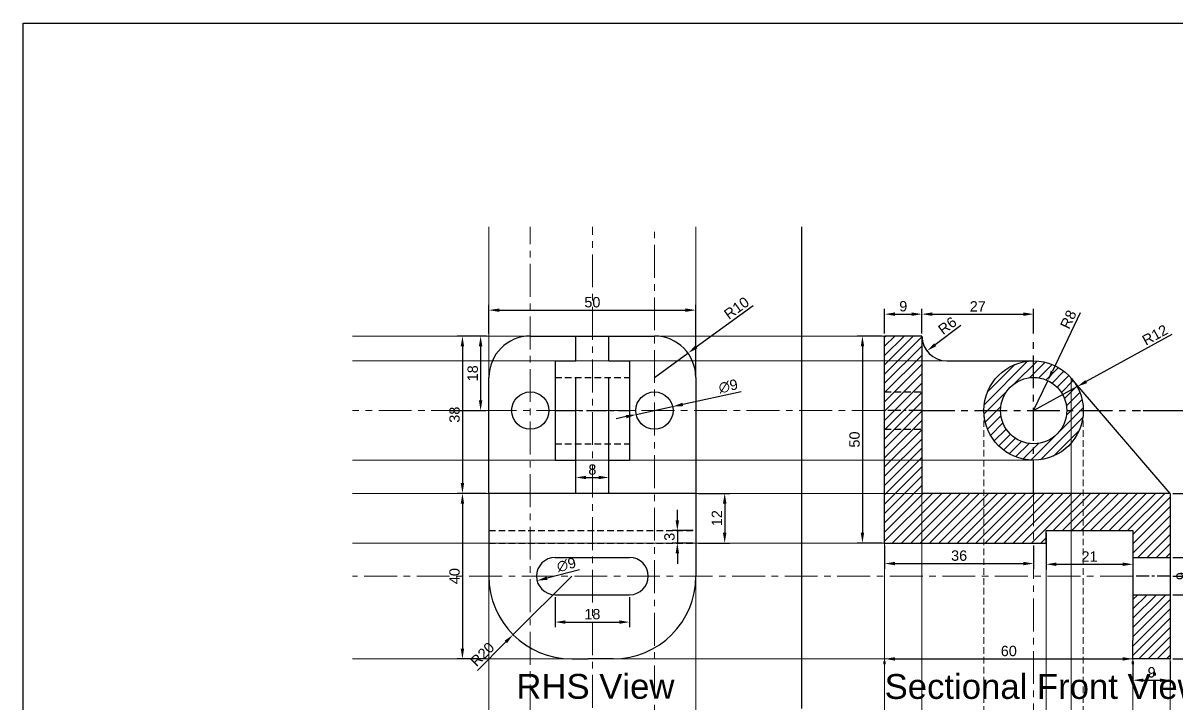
# Model space of a CAD drawing. Header units: millimetres. Extents: x -1 to 419, y 1 to 298.
# Drawn here: x -0.9 to 277.8, y 134 to 298.5 of the extents above; entities that cross this region are included whole.
import ezdxf

# ---------------------------------------------------------------- set-up
doc = ezdxf.new("R2010")
doc.units = ezdxf.units.MM
doc.header["$LTSCALE"] = 0.5
doc.linetypes.add('CENTER', pattern=[50.8, 31.75, -6.35, 6.35, -6.35])
doc.linetypes.add('HIDDEN', pattern=[9.525, 6.35, -3.175])
doc.styles.get("Standard").update_dxf_attribs({"font": 'Arial.ttf'})
doc.dimstyles.new('ISO-25', dxfattribs={"dimtxt": 2.5, "dimasz": 2.5, "dimexe": 1.25, "dimexo": 0.625, "dimtad": 1, "dimdec": 0, "dimtxsty": 'Standard', "dimcen": 2.5, "dimclrd": 3, "dimclre": 74, "dimclrt": 4, "dimadec": 0, "dimazin": 0, "dimtfac": 1, "dimtdec": 0, "dimtmove": 0, "dimatfit": 3, "dimfxl": 1, "dimlwd": 35, "dimlwe": 50, "dimarcsym": 0})

# ---------------------------------------------------------------- blocks, each defined once
blk = doc.blocks.new('*D1')
at = {"color": 74, "lineweight": 25, "ltscale": 0.5, "transparency": 16777216}
for p, q in [((206.61, 222.88), (200.62, 222.88)), ((206.61, 172.88), (200.62, 172.88))]:
    blk.add_line(p, q, dxfattribs=at)
at = {"color": 3, "lineweight": 25, "ltscale": 0.5, "transparency": 16777216}
blk.add_line((201.87, 220.38), (201.87, 175.38), dxfattribs=at)
at = {"color": 3, "ltscale": 0.5, "transparency": 16777216}
for points in [[(201.46, 220.38), (202.29, 220.38), (201.87, 222.88)], [(201.46, 175.38), (202.29, 175.38), (201.87, 172.88)]]:
    blk.add_solid(points, dxfattribs=at)
at = {"layer": 'Defpoints', "color": 0, "ltscale": 0.5, "transparency": 16777216}
for p in [(207.23, 222.88), (201.87, 172.88), (207.23, 172.88)]:
    blk.add_point(p, dxfattribs=at)
at = {"color": 4, "lineweight": 25, "ltscale": 0.5, "transparency": 16777216, "insert": (199.97, 197.88), "char_height": 2.5, "attachment_point": 5, "rotation": 90}
blk.add_mtext('50', dxfattribs=at)
blk = doc.blocks.new('*D2')
at = {"color": 74, "lineweight": 25, "ltscale": 0.5, "transparency": 16777216}
for p, q in [((207.23, 172.26), (207.23, 166.67)), ((243.23, 172.26), (243.23, 166.67))]:
    blk.add_line(p, q, dxfattribs=at)
at = {"color": 3, "lineweight": 25, "ltscale": 0.5, "transparency": 16777216}
blk.add_line((209.73, 167.92), (240.73, 167.92), dxfattribs=at)
at = {"color": 3, "ltscale": 0.5, "transparency": 16777216}
for points in [[(209.73, 168.33), (209.73, 167.5), (207.23, 167.92)], [(240.73, 168.33), (240.73, 167.5), (243.23, 167.92)]]:
    blk.add_solid(points, dxfattribs=at)
at = {"layer": 'Defpoints', "color": 0, "ltscale": 0.5, "transparency": 16777216}
for p in [(207.23, 172.88), (243.23, 172.88), (243.23, 167.92)]:
    blk.add_point(p, dxfattribs=at)
at = {"color": 4, "lineweight": 25, "ltscale": 0.5, "transparency": 16777216, "insert": (225.23, 169.82), "char_height": 2.5, "attachment_point": 5}
blk.add_mtext('36', dxfattribs=at)
blk = doc.blocks.new('*D3')
at = {"color": 74, "lineweight": 25, "ltscale": 0.5, "transparency": 16777216}
for p, q in [((246.23, 175.26), (246.23, 166.5)), ((267.23, 175.26), (267.23, 166.5))]:
    blk.add_line(p, q, dxfattribs=at)
at = {"color": 3, "lineweight": 25, "ltscale": 0.5, "transparency": 16777216}
blk.add_line((248.73, 167.75), (264.73, 167.75), dxfattribs=at)
at = {"color": 3, "ltscale": 0.5, "transparency": 16777216}
for points in [[(248.73, 168.16), (248.73, 167.33), (246.23, 167.75)], [(264.73, 168.16), (264.73, 167.33), (267.23, 167.75)]]:
    blk.add_solid(points, dxfattribs=at)
at = {"layer": 'Defpoints', "color": 0, "ltscale": 0.5, "transparency": 16777216}
for p in [(246.23, 175.88), (267.23, 175.88), (267.23, 167.75)]:
    blk.add_point(p, dxfattribs=at)
at = {"color": 4, "lineweight": 25, "ltscale": 0.5, "transparency": 16777216, "insert": (256.73, 169.63), "char_height": 2.5, "attachment_point": 5}
blk.add_mtext('21', dxfattribs=at)
blk = doc.blocks.new('*D4')
at = {"color": 74, "lineweight": 25, "ltscale": 0.5, "transparency": 16777216}
for p, q in [((276.86, 184.88), (289.13, 184.88)), ((276.86, 144.88), (289.13, 144.88))]:
    blk.add_line(p, q, dxfattribs=at)
at = {"color": 3, "lineweight": 25, "ltscale": 0.5, "transparency": 16777216}
blk.add_line((287.88, 182.38), (287.88, 147.38), dxfattribs=at)
at = {"color": 3, "ltscale": 0.5, "transparency": 16777216}
for points in [[(287.46, 182.38), (288.3, 182.38), (287.88, 184.88)], [(287.46, 147.38), (288.3, 147.38), (287.88, 144.88)]]:
    blk.add_solid(points, dxfattribs=at)
at = {"layer": 'Defpoints', "color": 0, "ltscale": 0.5, "transparency": 16777216}
for p in [(276.23, 184.88), (276.23, 144.88), (287.88, 144.88)]:
    blk.add_point(p, dxfattribs=at)
at = {"color": 4, "lineweight": 25, "ltscale": 0.5, "transparency": 16777216, "insert": (285.98, 164.88), "char_height": 2.5, "attachment_point": 5, "rotation": 90}
blk.add_mtext('40', dxfattribs=at)
blk = doc.blocks.new('*D5')
at = {"color": 74, "lineweight": 25, "ltscale": 0.5, "transparency": 16777216}
for p, q in [((276.86, 169.38), (282.1, 169.38)), ((276.86, 160.38), (282.1, 160.38))]:
    blk.add_line(p, q, dxfattribs=at)
at = {"color": 3, "lineweight": 25, "ltscale": 0.5, "transparency": 16777216}
blk.add_line((280.85, 166.88), (280.85, 162.88), dxfattribs=at)
at = {"color": 3, "ltscale": 0.5, "transparency": 16777216}
for points in [[(280.44, 166.88), (281.27, 166.88), (280.85, 169.38)], [(280.44, 162.88), (281.27, 162.88), (280.85, 160.38)]]:
    blk.add_solid(points, dxfattribs=at)
at = {"layer": 'Defpoints', "color": 0, "ltscale": 0.5, "transparency": 16777216}
for p in [(276.23, 169.38), (276.23, 160.38), (280.85, 160.38)]:
    blk.add_point(p, dxfattribs=at)
at = {"color": 4, "lineweight": 25, "ltscale": 0.5, "transparency": 16777216, "insert": (278.95, 164.88), "char_height": 2.5, "attachment_point": 5, "rotation": 90}
blk.add_mtext('9', dxfattribs=at)
blk = doc.blocks.new('*D6')
at = {"color": 74, "lineweight": 25, "ltscale": 0.5, "transparency": 16777216}
for p, q in [((216.23, 223.51), (216.23, 229.42)), ((243.23, 223.51), (243.23, 229.42))]:
    blk.add_line(p, q, dxfattribs=at)
at = {"color": 3, "lineweight": 25, "ltscale": 0.5, "transparency": 16777216}
blk.add_line((218.73, 228.17), (240.73, 228.17), dxfattribs=at)
at = {"color": 3, "ltscale": 0.5, "transparency": 16777216}
for points in [[(218.73, 228.59), (218.73, 227.75), (216.23, 228.17)], [(240.73, 228.59), (240.73, 227.75), (243.23, 228.17)]]:
    blk.add_solid(points, dxfattribs=at)
at = {"layer": 'Defpoints', "color": 0, "ltscale": 0.5, "transparency": 16777216}
for p in [(243.23, 228.17), (216.23, 222.88), (243.23, 222.88)]:
    blk.add_point(p, dxfattribs=at)
at = {"color": 4, "lineweight": 25, "ltscale": 0.5, "transparency": 16777216, "insert": (229.73, 230.05), "char_height": 2.5, "attachment_point": 5}
blk.add_mtext('27', dxfattribs=at)
blk = doc.blocks.new('*D7')
at = {"color": 74, "lineweight": 25, "ltscale": 0.5, "transparency": 16777216}
for p, q in [((269.7, 204.88), (289.13, 204.88)), ((276.86, 184.88), (289.13, 184.88))]:
    blk.add_line(p, q, dxfattribs=at)
at = {"color": 3, "lineweight": 25, "ltscale": 0.5, "transparency": 16777216}
blk.add_line((287.88, 202.38), (287.88, 187.38), dxfattribs=at)
at = {"color": 3, "ltscale": 0.5, "transparency": 16777216}
for points in [[(287.46, 202.38), (288.3, 202.38), (287.88, 204.88)], [(287.46, 187.38), (288.3, 187.38), (287.88, 184.88)]]:
    blk.add_solid(points, dxfattribs=at)
at = {"layer": 'Defpoints', "color": 0, "ltscale": 0.5, "transparency": 16777216}
for p in [(269.07, 204.88), (276.23, 184.88), (287.88, 184.88)]:
    blk.add_point(p, dxfattribs=at)
at = {"color": 4, "lineweight": 25, "ltscale": 0.5, "transparency": 16777216, "insert": (285.98, 194.88), "char_height": 2.5, "attachment_point": 5, "rotation": 90}
blk.add_mtext('20', dxfattribs=at)
blk = doc.blocks.new('*D8')
at = {"color": 74, "lineweight": 50, "ltscale": 0.5, "transparency": 16777216}
for p, q in [((207.23, 144.26), (207.23, 143.63)), ((267.23, 144.26), (267.23, 143.63))]:
    blk.add_line(p, q, dxfattribs=at)
at = {"color": 3, "lineweight": 25, "ltscale": 0.5, "transparency": 16777216}
blk.add_line((209.73, 144.88), (264.73, 144.88), dxfattribs=at)
at = {"color": 3, "ltscale": 0.5, "transparency": 16777216}
for points in [[(209.73, 145.3), (209.73, 144.47), (207.23, 144.88)], [(264.73, 145.3), (264.73, 144.47), (267.23, 144.88)]]:
    blk.add_solid(points, dxfattribs=at)
at = {"layer": 'Defpoints', "color": 0, "ltscale": 0.5, "transparency": 16777216}
for p in [(207.23, 144.88), (267.23, 144.88), (267.23, 144.88)]:
    blk.add_point(p, dxfattribs=at)
at = {"color": 4, "lineweight": 25, "ltscale": 0.5, "transparency": 16777216, "insert": (237.23, 146.78), "char_height": 2.5, "attachment_point": 5}
blk.add_mtext('60', dxfattribs=at)
blk = doc.blocks.new('*D9')
at = {"color": 3, "lineweight": 25, "ltscale": 0.5, "transparency": 16777216}
for p, q in [((254.48, 228.47), (247.75, 214.36)), ((243.23, 204.88), (246.67, 212.1))]:
    blk.add_line(p, q, dxfattribs=at)
at = {"color": 3, "ltscale": 0.5, "transparency": 16777216}
blk.add_solid([(247.37, 214.54), (248.13, 214.18), (246.67, 212.1)], dxfattribs=at)
at = {"layer": 'Defpoints', "color": 0, "ltscale": 0.5, "transparency": 16777216}
for p in [(246.67, 212.1), (243.23, 204.88)]:
    blk.add_point(p, dxfattribs=at)
at = {"color": 4, "lineweight": 25, "ltscale": 0.5, "transparency": 16777216, "insert": (251.62, 226.9), "char_height": 2.5, "attachment_point": 5, "rotation": 64.5099}
blk.add_mtext('R8', dxfattribs=at)
blk = doc.blocks.new('*D10')
at = {"color": 3, "lineweight": 25, "ltscale": 0.5, "transparency": 16777216}
for p, q in [((276.61, 223.24), (255.94, 211.87)), ((243.23, 204.88), (253.75, 210.67))]:
    blk.add_line(p, q, dxfattribs=at)
at = {"color": 3, "ltscale": 0.5, "transparency": 16777216}
blk.add_solid([(255.74, 212.24), (256.14, 211.5), (253.75, 210.67)], dxfattribs=at)
at = {"layer": 'Defpoints', "color": 0, "ltscale": 0.5, "transparency": 16777216}
for p in [(253.75, 210.67), (243.23, 204.88)]:
    blk.add_point(p, dxfattribs=at)
at = {"color": 4, "lineweight": 25, "ltscale": 0.5, "transparency": 16777216, "insert": (272.55, 223.15), "char_height": 2.5, "attachment_point": 5, "rotation": 28.8055}
blk.add_mtext('R12', dxfattribs=at)
blk = doc.blocks.new('*D11')
at = {"color": 3, "lineweight": 25, "ltscale": 0.5, "transparency": 16777216}
blk.add_line((225.65, 225.46), (219.44, 220.77), dxfattribs=at)
at = {"color": 3, "ltscale": 0.5, "transparency": 16777216}
blk.add_solid([(219.19, 221.11), (219.69, 220.44), (217.44, 219.27)], dxfattribs=at)
at = {"layer": 'Defpoints', "color": 0, "ltscale": 0.5, "transparency": 16777216}
for p in [(222.23, 222.88), (217.44, 219.27)]:
    blk.add_point(p, dxfattribs=at)
at = {"color": 4, "lineweight": 25, "ltscale": 0.5, "transparency": 16777216, "insert": (222.39, 225.39), "char_height": 2.5, "attachment_point": 5, "rotation": 37.0713}
blk.add_mtext('R6', dxfattribs=at)
blk = doc.blocks.new('*D12')
at = {"color": 74, "lineweight": 25, "ltscale": 0.5, "transparency": 16777216}
for p, q in [((207.23, 223.51), (207.23, 229.42)), ((216.23, 223.51), (216.23, 229.42))]:
    blk.add_line(p, q, dxfattribs=at)
at = {"color": 3, "lineweight": 25, "ltscale": 0.5, "transparency": 16777216}
blk.add_line((209.73, 228.17), (213.73, 228.17), dxfattribs=at)
at = {"color": 3, "ltscale": 0.5, "transparency": 16777216}
for points in [[(209.73, 228.59), (209.73, 227.75), (207.23, 228.17)], [(213.73, 228.59), (213.73, 227.75), (216.23, 228.17)]]:
    blk.add_solid(points, dxfattribs=at)
at = {"layer": 'Defpoints', "color": 0, "ltscale": 0.5, "transparency": 16777216}
for p in [(216.23, 228.17), (207.23, 222.88), (216.23, 222.88)]:
    blk.add_point(p, dxfattribs=at)
at = {"color": 4, "lineweight": 25, "ltscale": 0.5, "transparency": 16777216, "insert": (211.73, 230.07), "char_height": 2.5, "attachment_point": 5}
blk.add_mtext('9', dxfattribs=at)
blk = doc.blocks.new('*D13')
at = {"color": 74, "lineweight": 25, "ltscale": 0.5, "transparency": 16777216}
for p, q in [((267.23, 144.26), (267.23, 138.48)), ((276.23, 144.26), (276.23, 138.48))]:
    blk.add_line(p, q, dxfattribs=at)
at = {"color": 3, "lineweight": 25, "ltscale": 0.5, "transparency": 16777216}
blk.add_line((269.73, 139.73), (273.73, 139.73), dxfattribs=at)
at = {"color": 3, "ltscale": 0.5, "transparency": 16777216}
for points in [[(269.73, 140.14), (269.73, 139.31), (267.23, 139.73)], [(273.73, 140.14), (273.73, 139.31), (276.23, 139.73)]]:
    blk.add_solid(points, dxfattribs=at)
at = {"layer": 'Defpoints', "color": 0, "ltscale": 0.5, "transparency": 16777216}
for p in [(267.23, 144.88), (276.23, 144.88), (276.23, 139.73)]:
    blk.add_point(p, dxfattribs=at)
at = {"color": 4, "lineweight": 25, "ltscale": 0.5, "transparency": 16777216, "insert": (271.73, 141.63), "char_height": 2.5, "attachment_point": 5}
blk.add_mtext('9', dxfattribs=at)
blk = doc.blocks.new('*D22')
at = {"color": 3, "lineweight": 25, "ltscale": 0.5, "transparency": 16777216}
for p, q in [((157.15, 178.38), (157.15, 180.88)), ((157.15, 175.88), (157.15, 172.88)), ((157.15, 170.38), (157.15, 167.88))]:
    blk.add_line(p, q, dxfattribs=at)
at = {"color": 74, "lineweight": 25, "ltscale": 0.5, "transparency": 16777216}
for p, q in [((160.99, 175.88), (155.9, 175.88)), ((160.99, 172.88), (155.9, 172.88))]:
    blk.add_line(p, q, dxfattribs=at)
at = {"color": 3, "ltscale": 0.5, "transparency": 16777216}
for points in [[(156.73, 178.38), (157.57, 178.38), (157.15, 175.88)], [(156.73, 170.38), (157.57, 170.38), (157.15, 172.88)]]:
    blk.add_solid(points, dxfattribs=at)
at = {"layer": 'Defpoints', "color": 0, "ltscale": 0.5, "transparency": 16777216}
for p in [(161.62, 175.88), (157.15, 172.88), (161.62, 172.88)]:
    blk.add_point(p, dxfattribs=at)
at = {"color": 4, "lineweight": 25, "ltscale": 0.5, "transparency": 16777216, "insert": (155.25, 174.38), "char_height": 2.5, "attachment_point": 5, "rotation": 90}
blk.add_mtext('3', dxfattribs=at)
blk = doc.blocks.new('*D23')
at = {"color": 74, "lineweight": 25, "ltscale": 0.5, "transparency": 16777216}
for p, q in [((127.62, 159.76), (127.62, 152.53)), ((145.62, 159.76), (145.62, 152.53))]:
    blk.add_line(p, q, dxfattribs=at)
at = {"color": 3, "lineweight": 25, "ltscale": 0.5, "transparency": 16777216}
blk.add_line((130.12, 153.78), (143.12, 153.78), dxfattribs=at)
at = {"color": 3, "ltscale": 0.5, "transparency": 16777216}
for points in [[(130.12, 154.19), (130.12, 153.36), (127.62, 153.78)], [(143.12, 154.19), (143.12, 153.36), (145.62, 153.78)]]:
    blk.add_solid(points, dxfattribs=at)
at = {"layer": 'Defpoints', "color": 0, "ltscale": 0.5, "transparency": 16777216}
for p in [(127.62, 160.38), (145.62, 160.38), (145.62, 153.78)]:
    blk.add_point(p, dxfattribs=at)
at = {"color": 4, "lineweight": 25, "ltscale": 0.5, "transparency": 16777216, "insert": (136.62, 155.68), "char_height": 2.5, "attachment_point": 5}
blk.add_mtext('18', dxfattribs=at)
blk = doc.blocks.new('*D24')
at = {"color": 3, "lineweight": 25, "ltscale": 0.5, "transparency": 16777216}
blk.add_line((133.54, 166.38), (125.68, 164.39), dxfattribs=at)
at = {"color": 3, "ltscale": 0.5, "transparency": 16777216}
blk.add_solid([(125.57, 164.8), (125.78, 163.99), (123.25, 163.78)], dxfattribs=at)
at = {"layer": 'Defpoints', "color": 0, "ltscale": 0.5, "transparency": 16777216}
for p in [(131.98, 165.99), (123.25, 163.78)]:
    blk.add_point(p, dxfattribs=at)
at = {"color": 4, "lineweight": 25, "ltscale": 0.5, "transparency": 16777216, "insert": (130.34, 167.61), "char_height": 2.5, "attachment_point": 5, "rotation": 14.1911}
blk.add_mtext('∅9', dxfattribs=at)
blk = doc.blocks.new('*D25')
at = {"color": 3, "lineweight": 25, "ltscale": 0.5, "transparency": 16777216}
for p, q in [((172.6, 209.41), (158.46, 206.36)), ((147.22, 203.93), (156.01, 205.83)), ((144.77, 203.41), (142.33, 202.88))]:
    blk.add_line(p, q, dxfattribs=at)
at = {"color": 3, "ltscale": 0.5, "transparency": 16777216}
for points in [[(158.37, 206.77), (158.55, 205.95), (156.01, 205.83)], [(144.69, 203.81), (144.86, 203), (147.22, 203.93)]]:
    blk.add_solid(points, dxfattribs=at)
at = {"layer": 'Defpoints', "color": 0, "ltscale": 0.5, "transparency": 16777216}
for p in [(147.22, 203.93), (156.01, 205.83)]:
    blk.add_point(p, dxfattribs=at)
at = {"color": 4, "lineweight": 25, "ltscale": 0.5, "transparency": 16777216, "insert": (169.44, 210.75), "char_height": 2.5, "attachment_point": 5, "rotation": 12.1797}
blk.add_mtext('∅9', dxfattribs=at)
blk = doc.blocks.new('*D26')
at = {"color": 74, "lineweight": 25, "ltscale": 0.5, "transparency": 16777216}
for p, q in [((111.62, 223.51), (111.62, 230.39)), ((161.62, 213.51), (161.62, 230.39))]:
    blk.add_line(p, q, dxfattribs=at)
at = {"color": 3, "lineweight": 25, "ltscale": 0.5, "transparency": 16777216}
blk.add_line((114.12, 229.14), (159.12, 229.14), dxfattribs=at)
at = {"color": 3, "ltscale": 0.5, "transparency": 16777216}
for points in [[(114.12, 229.55), (114.12, 228.72), (111.62, 229.14)], [(159.12, 229.55), (159.12, 228.72), (161.62, 229.14)]]:
    blk.add_solid(points, dxfattribs=at)
at = {"layer": 'Defpoints', "color": 0, "ltscale": 0.5, "transparency": 16777216}
for p in [(161.62, 229.14), (111.62, 222.88), (161.62, 212.88)]:
    blk.add_point(p, dxfattribs=at)
at = {"color": 4, "lineweight": 25, "ltscale": 0.5, "transparency": 16777216, "insert": (136.62, 231.04), "char_height": 2.5, "attachment_point": 5}
blk.add_mtext('50', dxfattribs=at)
blk = doc.blocks.new('*D27')
at = {"color": 74, "lineweight": 25, "ltscale": 0.5, "transparency": 16777216}
for p, q in [((110.99, 222.88), (103.98, 222.88)), ((110.99, 184.88), (103.98, 184.88))]:
    blk.add_line(p, q, dxfattribs=at)
at = {"color": 3, "lineweight": 25, "ltscale": 0.5, "transparency": 16777216}
blk.add_line((105.23, 220.38), (105.23, 187.38), dxfattribs=at)
at = {"color": 3, "ltscale": 0.5, "transparency": 16777216}
for points in [[(104.81, 220.38), (105.64, 220.38), (105.23, 222.88)], [(104.81, 187.38), (105.64, 187.38), (105.23, 184.88)]]:
    blk.add_solid(points, dxfattribs=at)
at = {"layer": 'Defpoints', "color": 0, "ltscale": 0.5, "transparency": 16777216}
for p in [(111.62, 222.88), (105.23, 184.88), (111.62, 184.88)]:
    blk.add_point(p, dxfattribs=at)
at = {"color": 4, "lineweight": 25, "ltscale": 0.5, "transparency": 16777216, "insert": (103.33, 203.88), "char_height": 2.5, "attachment_point": 5, "rotation": 90}
blk.add_mtext('38', dxfattribs=at)
blk = doc.blocks.new('*D28')
at = {"color": 74, "lineweight": 25, "ltscale": 0.5, "transparency": 16777216}
for p, q in [((110.99, 184.88), (103.98, 184.88)), ((110.99, 144.88), (103.98, 144.88))]:
    blk.add_line(p, q, dxfattribs=at)
at = {"color": 3, "lineweight": 25, "ltscale": 0.5, "transparency": 16777216}
blk.add_line((105.23, 182.38), (105.23, 147.38), dxfattribs=at)
at = {"color": 3, "ltscale": 0.5, "transparency": 16777216}
for points in [[(104.81, 182.38), (105.64, 182.38), (105.23, 184.88)], [(104.81, 147.38), (105.64, 147.38), (105.23, 144.88)]]:
    blk.add_solid(points, dxfattribs=at)
at = {"layer": 'Defpoints', "color": 0, "ltscale": 0.5, "transparency": 16777216}
for p in [(111.62, 184.88), (105.23, 144.88), (111.62, 144.88)]:
    blk.add_point(p, dxfattribs=at)
at = {"color": 4, "lineweight": 25, "ltscale": 0.5, "transparency": 16777216, "insert": (103.33, 164.88), "char_height": 2.5, "attachment_point": 5, "rotation": 90}
blk.add_mtext('40', dxfattribs=at)
blk = doc.blocks.new('*D29')
at = {"color": 74, "lineweight": 25, "ltscale": 0.5, "transparency": 16777216}
for p, q in [((162.24, 184.88), (169.84, 184.88)), ((162.24, 172.88), (169.84, 172.88))]:
    blk.add_line(p, q, dxfattribs=at)
at = {"color": 3, "lineweight": 25, "ltscale": 0.5, "transparency": 16777216}
blk.add_line((168.59, 182.38), (168.59, 175.38), dxfattribs=at)
at = {"color": 3, "ltscale": 0.5, "transparency": 16777216}
for points in [[(168.17, 182.38), (169.01, 182.38), (168.59, 184.88)], [(168.17, 175.38), (169.01, 175.38), (168.59, 172.88)]]:
    blk.add_solid(points, dxfattribs=at)
at = {"layer": 'Defpoints', "color": 0, "ltscale": 0.5, "transparency": 16777216}
for p in [(161.62, 184.88), (161.62, 172.88), (168.59, 172.88)]:
    blk.add_point(p, dxfattribs=at)
at = {"color": 4, "lineweight": 25, "ltscale": 0.5, "transparency": 16777216, "insert": (166.71, 178.88), "char_height": 2.5, "attachment_point": 5, "rotation": 90}
blk.add_mtext('12', dxfattribs=at)
blk = doc.blocks.new('*D30')
at = {"color": 74, "lineweight": 25, "ltscale": 0.5, "transparency": 16777216}
for p, q in [((132.62, 185.51), (132.62, 189.96)), ((140.62, 189.34), (140.62, 189.96))]:
    blk.add_line(p, q, dxfattribs=at)
at = {"color": 3, "lineweight": 25, "ltscale": 0.5, "transparency": 16777216}
blk.add_line((135.12, 188.71), (138.12, 188.71), dxfattribs=at)
at = {"color": 3, "ltscale": 0.5, "transparency": 16777216}
for points in [[(135.12, 189.13), (135.12, 188.3), (132.62, 188.71)], [(138.12, 189.13), (138.12, 188.3), (140.62, 188.71)]]:
    blk.add_solid(points, dxfattribs=at)
at = {"layer": 'Defpoints', "color": 0, "ltscale": 0.5, "transparency": 16777216}
for p in [(140.62, 188.71), (140.62, 188.71), (132.62, 184.88)]:
    blk.add_point(p, dxfattribs=at)
at = {"color": 4, "lineweight": 25, "ltscale": 0.5, "transparency": 16777216, "insert": (136.62, 190.62), "char_height": 2.5, "attachment_point": 5}
blk.add_mtext('8', dxfattribs=at)
blk = doc.blocks.new('*D33')
at = {"color": 74, "lineweight": 25, "ltscale": 0.5, "transparency": 16777216}
for p, q in [((111.04, 222.88), (108.37, 222.88)), ((102.29, 204.88), (110.87, 204.88))]:
    blk.add_line(p, q, dxfattribs=at)
at = {"color": 3, "lineweight": 25, "ltscale": 0.5, "transparency": 16777216}
blk.add_line((109.62, 220.38), (109.62, 207.38), dxfattribs=at)
at = {"color": 3, "ltscale": 0.5, "transparency": 16777216}
for points in [[(109.2, 220.38), (110.04, 220.38), (109.62, 222.88)], [(109.2, 207.38), (110.04, 207.38), (109.62, 204.88)]]:
    blk.add_solid(points, dxfattribs=at)
at = {"layer": 'Defpoints', "color": 0, "ltscale": 0.5, "transparency": 16777216}
for p in [(111.67, 222.88), (101.67, 204.88), (109.62, 204.88)]:
    blk.add_point(p, dxfattribs=at)
at = {"color": 4, "lineweight": 25, "ltscale": 0.5, "transparency": 16777216, "insert": (107.72, 213.88), "char_height": 2.5, "attachment_point": 5, "rotation": 90}
blk.add_mtext('18', dxfattribs=at)
blk = doc.blocks.new('*D34')
at = {"color": 3, "lineweight": 25, "ltscale": 0.5, "transparency": 16777216}
for p, q in [((175.5, 230.22), (161.73, 220.23)), ((151.62, 212.88), (159.71, 218.76))]:
    blk.add_line(p, q, dxfattribs=at)
at = {"color": 3, "ltscale": 0.5, "transparency": 16777216}
blk.add_solid([(161.49, 220.56), (161.98, 219.89), (159.71, 218.76)], dxfattribs=at)
at = {"layer": 'Defpoints', "color": 0, "ltscale": 0.5, "transparency": 16777216}
for p in [(159.71, 218.76), (151.62, 212.88)]:
    blk.add_point(p, dxfattribs=at)
at = {"color": 4, "lineweight": 25, "ltscale": 0.5, "transparency": 16777216, "insert": (171.46, 229.64), "char_height": 2.5, "attachment_point": 5, "rotation": 35.9788}
blk.add_mtext('R10', dxfattribs=at)
blk = doc.blocks.new('*D35')
at = {"color": 74, "lineweight": 25, "ltscale": 0.5, "transparency": 16777216}
for p, q in [((276.86, 164.88), (295.37, 164.88)), ((276.86, 144.88), (295.37, 144.88))]:
    blk.add_line(p, q, dxfattribs=at)
at = {"color": 3, "lineweight": 25, "ltscale": 0.5, "transparency": 16777216}
blk.add_line((294.12, 147.38), (294.12, 162.38), dxfattribs=at)
at = {"color": 3, "ltscale": 0.5, "transparency": 16777216}
for points in [[(293.7, 162.38), (294.54, 162.38), (294.12, 164.88)], [(293.7, 147.38), (294.54, 147.38), (294.12, 144.88)]]:
    blk.add_solid(points, dxfattribs=at)
at = {"layer": 'Defpoints', "color": 0, "ltscale": 0.5, "transparency": 16777216}
for p in [(276.23, 164.88), (294.12, 164.88), (276.23, 144.88)]:
    blk.add_point(p, dxfattribs=at)
at = {"color": 4, "lineweight": 25, "ltscale": 0.5, "transparency": 16777216, "insert": (292.22, 154.88), "char_height": 2.5, "attachment_point": 5, "rotation": 90}
blk.add_mtext('20', dxfattribs=at)
blk = doc.blocks.new('*D36')
at = {"color": 3, "lineweight": 25, "ltscale": 0.5, "transparency": 16777216}
for p, q in [((131.62, 164.88), (117.47, 150.74)), ((108.84, 142.1), (115.71, 148.97))]:
    blk.add_line(p, q, dxfattribs=at)
at = {"color": 3, "ltscale": 0.5, "transparency": 16777216}
blk.add_solid([(115.41, 149.27), (116, 148.68), (117.47, 150.74)], dxfattribs=at)
at = {"layer": 'Defpoints', "color": 0, "ltscale": 0.5, "transparency": 16777216}
for p in [(131.62, 164.88), (117.47, 150.74)]:
    blk.add_point(p, dxfattribs=at)
at = {"color": 4, "lineweight": 25, "ltscale": 0.5, "transparency": 16777216, "insert": (110.04, 146), "char_height": 2.5, "attachment_point": 5, "rotation": 45}
blk.add_mtext('R20', dxfattribs=at)

msp = doc.modelspace()

# ---------------------------------------------------------------- hatches: boundary and pattern name
at = {"linetype": 'Continuous', "ltscale": 0.5}
h = msp.add_hatch(dxfattribs=at)
h.set_pattern_fill('ANSI31', color=256, scale=0.5)
h.set_pattern_definition([(45, (187.2312, 112.8834), (-1.122532, 1.122532), [])])
h.paths.add_polyline_path([(216.23, 222.88), (207.23, 222.88), (207.23, 200.38), (216.23, 200.38)])
h.paths.add_polyline_path([(216.23, 200.38), (207.23, 200.38), (207.23, 172.88), (243.23, 172.88), (246.23, 172.88), (246.23, 175.88), (267.23, 175.88), (267.23, 169.38), (276.23, 169.38), (276.23, 184.88), (216.23, 184.88)])
edge = h.paths.add_edge_path(flags=17)
edge.add_line((255.23, 204.88), (251.23, 204.88))
edge.add_arc((243.23, 204.88), 8, -90, 0, ccw=False)
edge.add_line((243.23, 196.88), (243.23, 192.88))
edge.add_arc((243.23, 204.88), 12, 270, 360)
edge = h.paths.add_edge_path(flags=17)
edge.add_arc((243.23, 204.88), 8, 180, 270, ccw=False)
edge.add_line((235.23, 204.88), (231.23, 204.88))
edge.add_arc((243.23, 204.88), 12, 180, 270)
edge.add_line((243.23, 192.88), (243.23, 196.88))
edge = h.paths.add_edge_path()
edge.add_line((243.23, 212.88), (243.23, 216.88))
edge.add_arc((243.23, 204.88), 12, 90, 180)
edge.add_line((231.23, 204.88), (235.23, 204.88))
edge.add_arc((243.23, 204.88), 8, 90, 180, ccw=False)
edge = h.paths.add_edge_path()
edge.add_line((243.23, 216.88), (243.23, 212.88))
edge.add_arc((243.23, 204.88), 8, 0, 90, ccw=False)
edge.add_line((251.23, 204.88), (255.23, 204.88))
edge.add_arc((243.23, 204.88), 12, 0, 90)
h.paths.add_polyline_path([(276.23, 160.38), (267.23, 160.38), (267.23, 149.38), (267.23, 144.88), (276.23, 144.88)])

# ---------------------------------------------------------------- linework, layer by layer
at = {"color": 2, "linetype": 'Continuous', "lineweight": 9, "ltscale": 0.5}
for p, q in [((111.62, 57.27), (111.62, 249.24)), ((161.62, 107.27), (161.62, 249.24)), ((207.23, 222.88), (78.64, 222.88)), ((216.23, 184.88), (78.64, 184.88)), ((216.23, 184.88), (216.23, 34.7)), ((207.23, 172.88), (78.64, 172.88)), ((207.23, 172.88), (207.23, 34.7)), ((246.23, 172.88), (246.23, 34.7)), ((267.23, 144.88), (78.64, 144.88)), ((267.23, 144.88), (267.23, 34.7)), ((276.23, 144.88), (276.23, 34.7))]:
    msp.add_line(p, q, dxfattribs=at)
at = {"color": 2, "linetype": 'CENTER', "lineweight": 9, "ltscale": 0.5}
for p, q in [((121.62, 67.27), (121.62, 249.24)), ((136.62, 82.27), (136.62, 249.24)), ((151.62, 97.27), (151.62, 249.24)), ((207.23, 204.88), (78.64, 204.88)), ((243.23, 184.88), (243.23, 34.7)), ((267.23, 164.88), (78.64, 164.88))]:
    msp.add_line(p, q, dxfattribs=at)
for p, q in [((187.23, 132.88), (187.23, 249.24)), ((207.23, 172.88), (207.23, 222.88)), ((216.23, 222.88), (207.23, 222.88)), ((216.23, 222.88), (216.23, 222.88)), ((276.23, 184.88), (216.23, 184.88)), ((246.23, 172.88), (246.23, 175.88)), ((246.23, 175.88), (267.23, 175.88)), ((267.23, 175.88), (267.23, 149.38)), ((207.23, 172.88), (243.23, 172.88)), ((243.23, 172.88), (246.23, 172.88))]:
    msp.add_line(p, q)
at = {"linetype": 'Continuous', "ltscale": 0.5}
for p, q in [((121.62, 222.88), (151.62, 222.88)), ((111.62, 184.88), (111.62, 212.88)), ((161.62, 212.88), (161.62, 184.88)), ((111.62, 184.88), (111.62, 164.88)), ((161.62, 184.88), (111.62, 184.88)), ((161.62, 184.88), (161.62, 164.88)), ((276.23, 184.88), (276.23, 144.88)), ((127.62, 169.38), (145.62, 169.38)), ((127.62, 160.38), (145.62, 160.38)), ((267.23, 144.88), (267.23, 149.38)), ((131.62, 144.88), (135.62, 144.88)), ((141.62, 144.88), (135.62, 144.88)), ((276.23, 144.88), (267.23, 144.88))]:
    msp.add_line(p, q, dxfattribs=at)
at = {"ltscale": 0.5}
for p, q in [((132.62, 216.88), (132.62, 222.88)), ((140.62, 216.88), (140.62, 222.88)), ((216.23, 222.88), (216.23, 222.88)), ((216.23, 222.88), (216.23, 184.88)), ((127.62, 216.88), (127.62, 192.88)), ((127.62, 216.88), (132.62, 216.88)), ((140.62, 216.88), (145.62, 216.88)), ((145.62, 216.88), (145.62, 192.88)), ((222.23, 216.88), (243.23, 216.88)), ((132.62, 184.88), (132.62, 212.7)), ((140.62, 184.88), (140.62, 212.7)), ((276.23, 184.88), (252.33, 212.7)), ((127.62, 192.88), (132.62, 192.88)), ((127.62, 192.88), (132.62, 192.88)), ((140.62, 192.88), (145.62, 192.88)), ((140.62, 192.88), (145.62, 192.88)), ((267.23, 169.38), (276.23, 169.38)), ((267.23, 160.38), (276.23, 160.38))]:
    msp.add_line(p, q, dxfattribs=at)
at = {"linetype": 'CENTER', "ltscale": 0.5}
for p, q in [((243.23, 184.88), (243.23, 222.88)), ((216.23, 204.88), (269.07, 204.88))]:
    msp.add_line(p, q, dxfattribs=at)
at = {"color": 2, "lineweight": 9, "ltscale": 0.5}
for p, q in [((243.23, 216.88), (78.64, 216.88)), ((252.33, 212.7), (252.33, 34.7)), ((243.23, 192.88), (78.64, 192.88))]:
    msp.add_line(p, q, dxfattribs=at)
at = {"linetype": 'HIDDEN', "ltscale": 0.5}
for p, q in [((127.62, 212.88), (145.62, 212.88)), ((207.23, 209.38), (216.23, 209.38)), ((207.23, 200.38), (216.23, 200.38)), ((127.62, 196.88), (145.62, 196.88)), ((111.62, 175.88), (161.62, 175.88)), ((111.62, 172.88), (161.62, 172.88)), ((267.23, 169.38), (276.23, 169.38))]:
    msp.add_line(p, q, dxfattribs=at)
at = {"linetype": 'CENTER', "ltscale": 0.3}
msp.add_line((127.62, 204.88), (145.62, 204.88), dxfattribs=at)
at = {"linetype": 'CENTER', "ltscale": 0.2}
for p, q in [((216.23, 204.88), (207.23, 204.88)), ((276.23, 164.88), (267.23, 164.88))]:
    msp.add_line(p, q, dxfattribs=at)
at = {"color": 2, "linetype": 'HIDDEN', "lineweight": 9, "ltscale": 0.5}
for p, q in [((231.23, 204.88), (231.23, 34.7)), ((255.23, 204.88), (255.23, 34.7))]:
    msp.add_line(p, q, dxfattribs=at)
msp.add_lwpolyline([(-0.92, 298.49), (419.08, 298.49), (419.08, 1.49), (-0.92, 1.49)], close=True)
at = {"ltscale": 0.5}
for centre, radius in [((243.23, 204.88), 12), ((243.23, 204.88), 8), ((121.62, 204.88), 4.5), ((151.62, 204.88), 4.5)]:
    msp.add_circle(centre, radius, dxfattribs=at)
at = {"linetype": 'Continuous', "ltscale": 0.5}
for centre, radius, start, end in [((121.62, 212.88), 10, 90, 180), ((151.62, 212.88), 10, 0, 90), ((127.62, 164.88), 4.5, 90, 270), ((145.62, 164.88), 4.5, 270, 90), ((131.62, 164.88), 20, 180, 270), ((141.62, 164.88), 20, 270, 0)]:
    msp.add_arc(centre, radius, start, end, dxfattribs=at)
at = {"ltscale": 0.5}
msp.add_arc((222.23, 222.88), 6, 180, 270, dxfattribs=at)

# ---------------------------------------------------------------- texts
at = {"ltscale": 0.5, "char_height": 6, "attachment_point": 1}
for s, width, gutter_width, insert in [('RHS View', 184.0937, 38.12, (118.26, 141.25)), ('Sectional Front View', 436.8994, 40.29, (207.23, 141.22))]:
    msp.add_mtext_dynamic_manual_height_columns(s, width=width, gutter_width=gutter_width, heights=[0], dxfattribs=dict(at, insert=insert))

# ---------------------------------------------------------------- dimensions: what is measured, and where the dimension line sits
at = {"lineweight": 25, "ltscale": 0.5}
for base, p1, p2, override, picture, middle in [((161.62, 229.14), (111.62, 222.88), (161.62, 212.88), {"dimlwd": 25, "dimlwe": 25}, '*D26', (136.62, 231.04)), ((216.23, 228.17), (207.23, 222.88), (216.23, 222.88), {"dimlwd": 25, "dimlwe": 25}, '*D12', (211.73, 230.07)), ((243.23, 228.17), (216.23, 222.88), (243.23, 222.88), {"dimlwd": 25, "dimlwe": 25}, '*D6', (229.73, 230.05)), ((140.62, 188.71), (132.62, 184.88), (140.62, 188.71), {"dimlwd": 25, "dimlwe": 25}, '*D30', (136.62, 190.62)), ((267.23, 167.75), (246.23, 175.88), (267.23, 175.88), {"dimlwd": 25, "dimlwe": 25}, '*D3', (256.73, 169.63)), ((243.23, 167.92), (207.23, 172.88), (243.23, 172.88), {"dimlwd": 25, "dimlwe": 25}, '*D2', (225.23, 169.82)), ((145.62, 153.78), (127.62, 160.38), (145.62, 160.38), {"dimlwd": 25, "dimlwe": 25}, '*D23', (136.62, 155.68)), ((267.23, 144.88), (207.23, 144.88), (267.23, 144.88), {"dimlwd": 25}, '*D8', (237.23, 146.78)), ((276.23, 139.73), (267.23, 144.88), (276.23, 144.88), {"dimlwd": 25, "dimlwe": 25}, '*D13', (271.73, 141.63))]:
    dim = msp.add_linear_dim(base=base, p1=p1, p2=p2, dimstyle='ISO-25', override=override, dxfattribs=at)
    dim.commit()
    dim.dimension.update_dxf_attribs({"geometry": picture, "text_midpoint": middle})
for center, mpoint, picture, middle in [((151.62, 212.88), (159.71, 218.76), '*D34', (172.58, 228.1)), ((243.23, 204.88), (246.67, 212.1), '*D9', (253.34, 226.08)), ((222.23, 222.88), (217.44, 219.27), '*D11', (223.54, 223.87)), ((243.23, 204.88), (253.75, 210.67), '*D10', (273.46, 221.5))]:
    dim = msp.add_radius_dim(center=center, mpoint=mpoint, dimstyle='ISO-25', override={"dimlwd": 25, "dimlwe": 25}, dxfattribs=at)
    dim.commit()
    dim.dimension.update_dxf_attribs({"geometry": picture, "text_midpoint": middle, "dimtype": 164})
for base, p1, p2, picture, middle in [((109.62, 204.88), (111.67, 222.88), (101.67, 204.88), '*D33', (107.72, 213.88)), ((105.23, 184.88), (111.62, 222.88), (111.62, 184.88), '*D27', (103.33, 203.88)), ((201.87, 172.88), (207.23, 222.88), (207.23, 172.88), '*D1', (199.97, 197.88)), ((287.88, 184.88), (269.07, 204.88), (276.23, 184.88), '*D7', (285.98, 194.88)), ((105.23, 144.88), (111.62, 184.88), (111.62, 144.88), '*D28', (103.33, 164.88)), ((168.59, 172.88), (161.62, 184.88), (161.62, 172.88), '*D29', (166.71, 178.88)), ((287.88, 144.88), (276.23, 184.88), (276.23, 144.88), '*D4', (285.98, 164.88)), ((157.15, 172.88), (161.62, 175.88), (161.62, 172.88), '*D22', (155.25, 174.38)), ((280.85, 160.38), (276.23, 169.38), (276.23, 160.38), '*D5', (278.95, 164.88)), ((294.12, 164.88), (276.23, 144.88), (276.23, 164.88), '*D35', (292.22, 154.88))]:
    dim = msp.add_linear_dim(base=base, p1=p1, p2=p2, angle=90, dimstyle='ISO-25', override={"dimlwd": 25, "dimlwe": 25}, dxfattribs=at)
    dim.commit()
    dim.dimension.update_dxf_attribs({"geometry": picture, "text_midpoint": middle})
for p1, p2, picture, middle in [((147.22, 203.93), (156.01, 205.83), '*D25', (169.86, 208.82)), ((131.98, 165.99), (123.25, 163.78), '*D24', (130.82, 165.69))]:
    dim = msp.add_diameter_dim_2p(p1=p1, p2=p2, dimstyle='ISO-25', override={"dimlwd": 25, "dimlwe": 25}, dxfattribs=at)
    dim.commit()
    dim.dimension.update_dxf_attribs({"geometry": picture, "text_midpoint": middle, "dimtype": 163})
dim = msp.add_radius_dim(center=(131.62, 164.88), mpoint=(117.47, 150.74), dimstyle='ISO-25', override={"dimlwd": 25, "dimlwe": 25}, dxfattribs=at)
dim.commit()
dim.dimension.update_dxf_attribs({"geometry": '*D36', "text_midpoint": (110.04, 146)})

doc.saveas('drawing.dxf')
